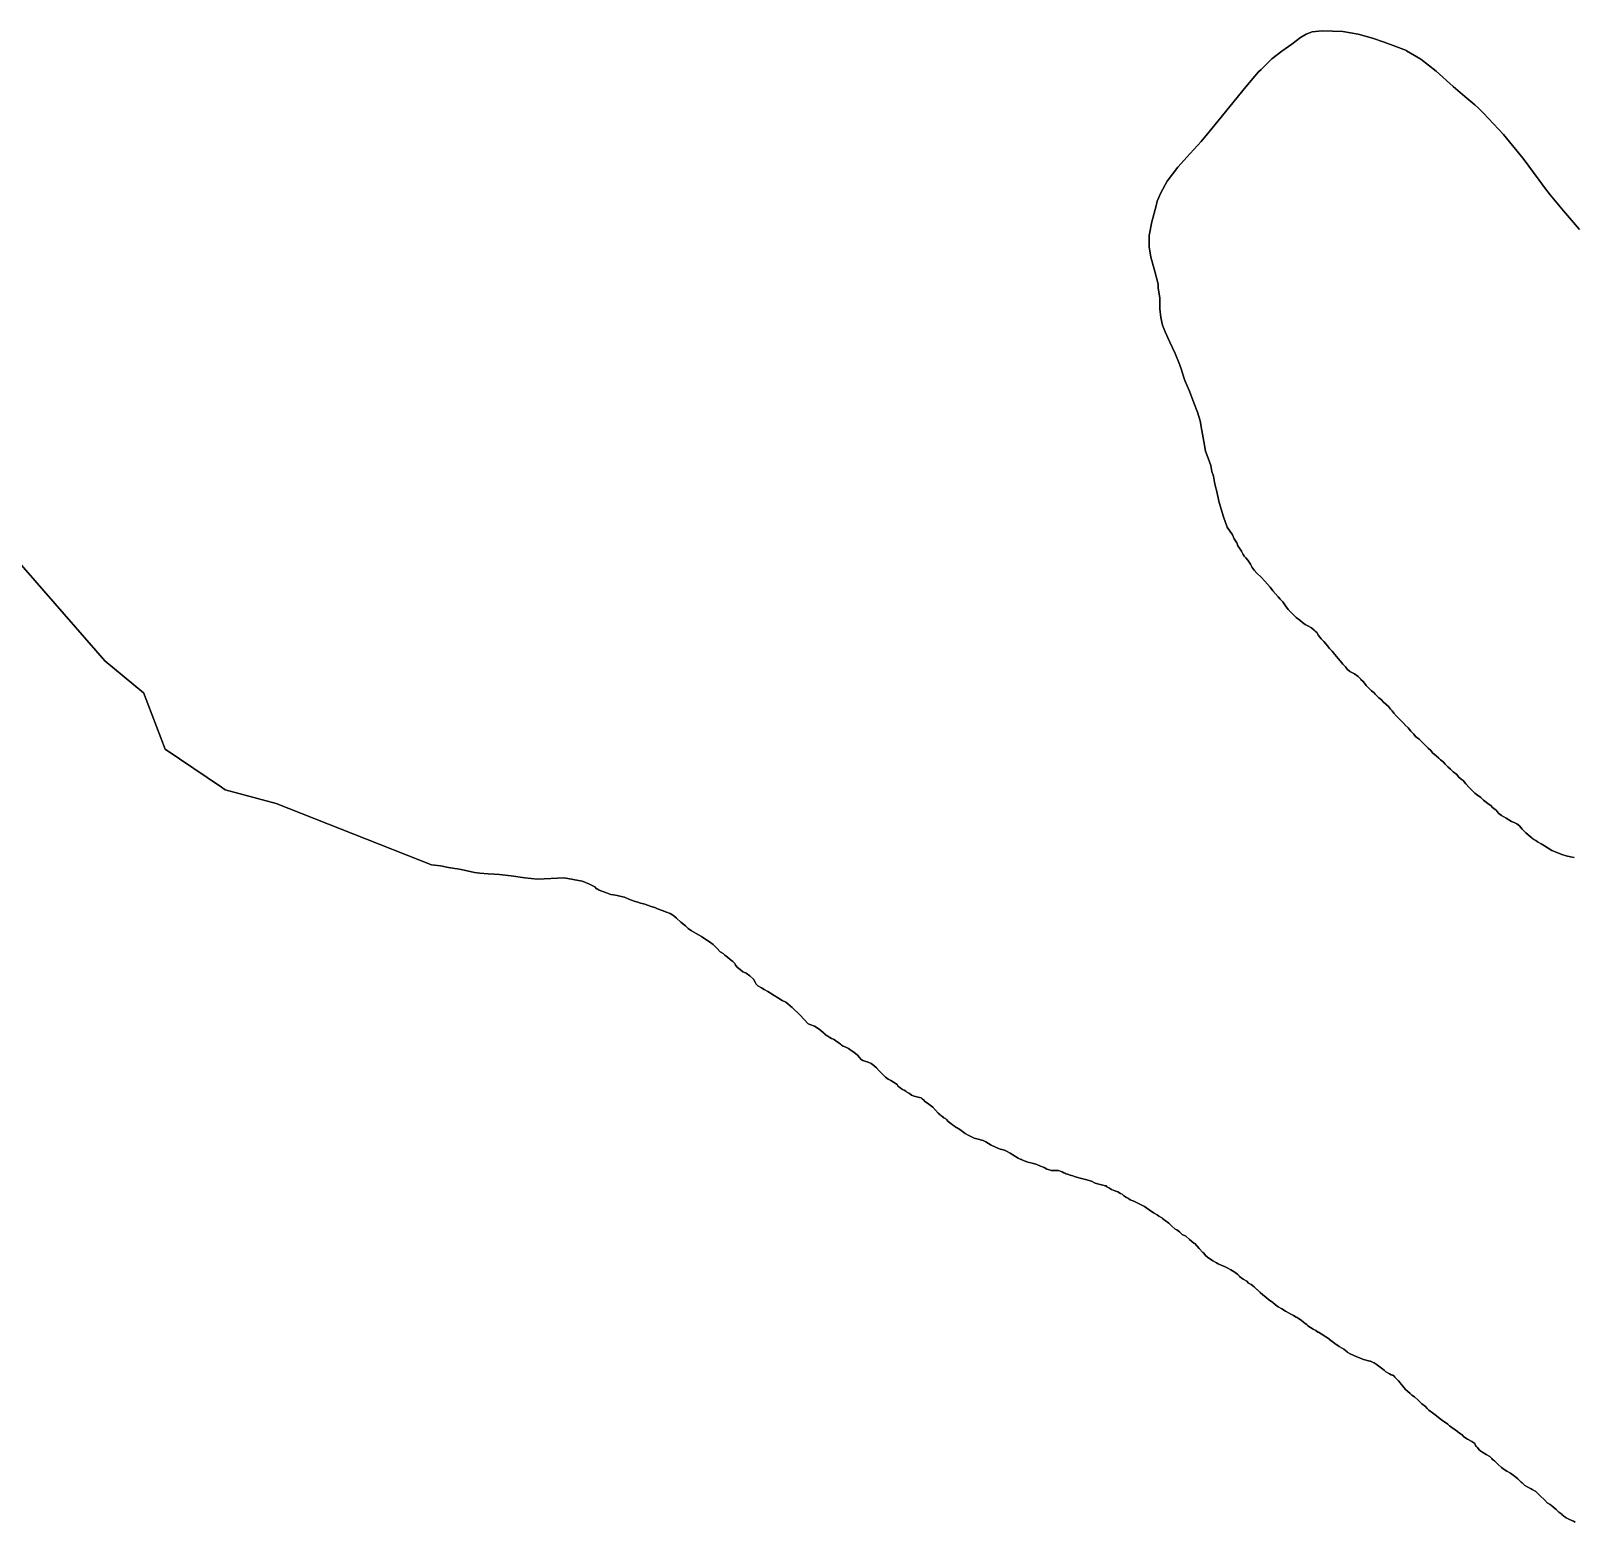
# Model space of a CAD drawing. Header units: inches. Extents: x 11258954 to 11313122, y 3645444 to 3695200.
# Drawn here: x 11278666 to 11280387, y 3678890 to 3680553 of the extents above; entities that cross this region are included whole.
import ezdxf

# ---------------------------------------------------------------- set-up
doc = ezdxf.new("R2010")
doc.units = ezdxf.units.IN
doc.header["$MEASUREMENT"] = 0
doc.layers.add('AnnexationHistory', color=183, linetype='Continuous')

msp = doc.modelspace()

# ---------------------------------------------------------------- linework, layer by layer
at = {"layer": 'AnnexationHistory'}
for points in [[(11280393, 3680331.75, 0), (11280375, 3680352.75, 0), (11280360, 3680370.5, 0), (11280354, 3680378.75, 0), (11280348, 3680386.75, 0), (11280330, 3680411, 0), (11280308, 3680437.75, 0), (11280286, 3680461.5, 0), (11280280, 3680467.5, 0), (11280276, 3680470.75, 0), (11280265, 3680480, 0), (11280252, 3680491.25, 0), (11280233, 3680508.25, 0), (11280216, 3680521.75, 0), (11280200, 3680531, 0), (11280200, 3680531.25, 0), (11280188, 3680535.75, 0), (11280175, 3680540.5, 0), (11280162, 3680545, 0), (11280146, 3680549.75, 0), (11280129, 3680552.5, 0), (11280106, 3680553.25, 0), (11280095, 3680552.25, 0), (11280088, 3680549.5, 0), (11280082, 3680545.75, 0), (11280072, 3680538.5, 0), (11280061, 3680530.5, 0), (11280050, 3680522, 0), (11280038, 3680510, 0), (11280035, 3680507.5, 0), (11280021, 3680490.75, 0), (11280003, 3680469, 0), (11279990, 3680453, 0), (11279980, 3680440.5, 0), (11279971, 3680429.75, 0), (11279959, 3680416.5, 0), (11279945, 3680401.25, 0), (11279933, 3680385.5, 0), (11279926, 3680372.5, 0), (11279922, 3680363.5, 0), (11279921, 3680358.25, 0), (11279916, 3680340.5, 0), (11279913, 3680325.25, 0), (11279913, 3680312.5, 0), (11279915, 3680301, 0), (11279919, 3680286.5, 0), (11279923, 3680270.75, 0), (11279923, 3680266.25, 0), (11279925, 3680255.5, 0), (11279925, 3680251.75, 0), (11279925, 3680247.75, 0), (11279925, 3680243.25, 0), (11279926, 3680233.5, 0), (11279928, 3680225, 0), (11279931, 3680217.5, 0), (11279936, 3680206, 0), (11279942, 3680193.5, 0), (11279947, 3680181.5, 0), (11279949, 3680175.25, 0), (11279950, 3680172.75, 0), (11279953, 3680163.25, 0), (11279958, 3680151.5, 0), (11279963, 3680138.5, 0), (11279967, 3680128, 0), (11279970, 3680118.5, 0), (11279972, 3680107.5, 0), (11279974, 3680095.5, 0), (11279976, 3680084.5, 0), (11279979, 3680076.75, 0), (11279982, 3680068.5, 0), (11279983, 3680062, 0), (11279985, 3680056.75, 0), (11279986, 3680050, 0), (11279987, 3680045, 0), (11279988, 3680041, 0), (11279991, 3680027.5, 0), (11279996, 3680011.25, 0), (11280000, 3680000, 0), (11280006, 3679991.25, 0), (11280008, 3679986.75, 0), (11280011, 3679982.5, 0), (11280012, 3679979.25, 0), (11280014, 3679976.5, 0), (11280016, 3679973, 0), (11280018, 3679969.5, 0), (11280019, 3679967.5, 0), (11280021, 3679965.5, 0), (11280023, 3679963, 0), (11280026, 3679958.75, 0), (11280028, 3679954.75, 0), (11280030, 3679951.75, 0), (11280033, 3679948.5, 0), (11280038, 3679944, 0), (11280042, 3679939.5, 0), (11280045, 3679936.25, 0), (11280048, 3679933, 0), (11280051, 3679929, 0), (11280054, 3679925.5, 0), (11280057, 3679922.25, 0), (11280059, 3679919.75, 0), (11280062, 3679916.5, 0), (11280065, 3679912.25, 0), (11280068, 3679908, 0), (11280071, 3679905, 0), (11280074, 3679902, 0), (11280077, 3679899, 0), (11280081, 3679896, 0), (11280084, 3679893.5, 0), (11280087, 3679891.5, 0), (11280090, 3679890, 0), (11280094, 3679887.75, 0), (11280097, 3679885, 0), (11280098, 3679884, 0), (11280100, 3679882.25, 0), (11280102, 3679879, 0), (11280105, 3679875.5, 0), (11280108, 3679872.5, 0), (11280110, 3679869.75, 0), (11280112, 3679867.5, 0), (11280114, 3679864.75, 0), (11280117, 3679861.5, 0), (11280120, 3679858, 0), (11280122, 3679855.75, 0), (11280124, 3679853.5, 0), (11280126, 3679850.75, 0), (11280129, 3679847.25, 0), (11280132, 3679844, 0), (11280134, 3679841.5, 0), (11280137, 3679839, 0), (11280142, 3679836.25, 0), (11280146, 3679833.25, 0), (11280149, 3679830.5, 0), (11280149, 3679830, 0), (11280152, 3679827.25, 0), (11280155, 3679823.5, 0), (11280158, 3679820.25, 0), (11280161, 3679817.5, 0), (11280164, 3679815.25, 0), (11280165, 3679813.5, 0), (11280167, 3679811.75, 0), (11280169, 3679809.75, 0), (11280172, 3679807.5, 0), (11280174, 3679805.25, 0), (11280177, 3679802.5, 0), (11280180, 3679799.75, 0), (11280182, 3679797, 0), (11280184, 3679795, 0), (11280186, 3679792.5, 0), (11280189, 3679789.25, 0), (11280192, 3679786, 0), (11280195, 3679782.75, 0), (11280198, 3679779.75, 0), (11280198, 3679779.5, 0), (11280202, 3679776.25, 0), (11280205, 3679772.5, 0), (11280208, 3679769.25, 0), (11280210, 3679766.5, 0), (11280214, 3679763.5, 0), (11280218, 3679759.75, 0), (11280222, 3679755.75, 0), (11280224, 3679753.5, 0), (11280227, 3679751, 0), (11280229, 3679748.25, 0), (11280233, 3679745, 0), (11280236, 3679742.5, 0), (11280238, 3679740.5, 0), (11280241, 3679738.25, 0), (11280243, 3679735.5, 0), (11280246, 3679732.75, 0), (11280249, 3679730, 0), (11280252, 3679727.25, 0), (11280256, 3679724, 0), (11280258, 3679721.5, 0), (11280261, 3679719, 0), (11280263, 3679717.25, 0), (11280266, 3679713.75, 0), (11280270, 3679709.5, 0), (11280274, 3679705.5, 0), (11280276, 3679703.25, 0), (11280279, 3679701, 0), (11280283, 3679698.5, 0), (11280286, 3679695.5, 0), (11280289, 3679693.25, 0), (11280291, 3679691.25, 0), (11280294, 3679689.5, 0), (11280296, 3679687.25, 0), (11280299, 3679685, 0), (11280300, 3679684.25, 0), (11280301, 3679682.75, 0), (11280303, 3679680.5, 0), (11280306, 3679678.25, 0), (11280311, 3679675.5, 0), (11280314, 3679673.5, 0), (11280317, 3679671.75, 0), (11280320, 3679670.5, 0), (11280323, 3679669, 0), (11280326, 3679667, 0), (11280329, 3679663.25, 0), (11280333, 3679659.25, 0), (11280338, 3679655, 0), (11280340, 3679653.25, 0), (11280341, 3679652.5, 0), (11280342, 3679651.75, 0), (11280344, 3679650.5, 0), (11280346, 3679649, 0), (11280350, 3679646.75, 0), (11280354, 3679644.5, 0), (11280358, 3679642, 0), (11280362, 3679639.5, 0), (11280367, 3679637.5, 0), (11280373, 3679635, 0), (11280378, 3679633.25, 0), (11280383, 3679632.25, 0), (11280387, 3679631.5, 0)], [(11280387, 3679631.5, 0), (11280383, 3679632.25, 0), (11280378, 3679633.25, 0), (11280373, 3679635, 0), (11280367, 3679637.5, 0), (11280362, 3679639.5, 0), (11280358, 3679642, 0), (11280354, 3679644.5, 0), (11280350, 3679646.75, 0), (11280346, 3679649, 0), (11280344, 3679650.5, 0), (11280342, 3679651.75, 0), (11280341, 3679652.5, 0), (11280340, 3679653.25, 0), (11280338, 3679655, 0), (11280333, 3679659.25, 0), (11280329, 3679663.25, 0), (11280326, 3679667, 0), (11280323, 3679669, 0), (11280320, 3679670.5, 0), (11280317, 3679671.75, 0), (11280314, 3679673.5, 0), (11280311, 3679675.5, 0), (11280306, 3679678.25, 0), (11280303, 3679680.5, 0), (11280301, 3679682.75, 0), (11280300, 3679684.25, 0), (11280299, 3679685, 0), (11280296, 3679687.25, 0), (11280294, 3679689.5, 0), (11280291, 3679691.25, 0), (11280289, 3679693.25, 0), (11280286, 3679695.5, 0), (11280283, 3679698.5, 0), (11280279, 3679701, 0), (11280276, 3679703.25, 0), (11280274, 3679705.5, 0), (11280270, 3679709.5, 0), (11280266, 3679713.75, 0), (11280263, 3679717.25, 0), (11280261, 3679719, 0), (11280258, 3679721.5, 0), (11280256, 3679724, 0), (11280252, 3679727.25, 0), (11280249, 3679730, 0), (11280246, 3679732.75, 0), (11280243, 3679735.5, 0), (11280241, 3679738.25, 0), (11280238, 3679740.5, 0), (11280236, 3679742.5, 0), (11280233, 3679745, 0), (11280229, 3679748.25, 0), (11280227, 3679751, 0), (11280224, 3679753.5, 0), (11280222, 3679755.75, 0), (11280218, 3679759.75, 0), (11280214, 3679763.5, 0), (11280210, 3679766.5, 0), (11280208, 3679769.25, 0), (11280205, 3679772.5, 0), (11280202, 3679776.25, 0), (11280198, 3679779.5, 0), (11280198, 3679779.75, 0), (11280195, 3679782.75, 0), (11280192, 3679786, 0), (11280189, 3679789.25, 0), (11280186, 3679792.5, 0), (11280184, 3679795, 0), (11280182, 3679797, 0), (11280180, 3679799.75, 0), (11280177, 3679802.5, 0), (11280174, 3679805.25, 0), (11280172, 3679807.5, 0), (11280169, 3679809.75, 0), (11280167, 3679811.75, 0), (11280165, 3679813.5, 0), (11280164, 3679815.25, 0), (11280161, 3679817.5, 0), (11280158, 3679820.25, 0), (11280155, 3679823.5, 0), (11280152, 3679827.25, 0), (11280149, 3679830, 0), (11280149, 3679830.5, 0), (11280146, 3679833.25, 0), (11280142, 3679836.25, 0), (11280137, 3679839, 0), (11280134, 3679841.5, 0), (11280132, 3679844, 0), (11280129, 3679847.25, 0), (11280126, 3679850.75, 0), (11280124, 3679853.5, 0), (11280122, 3679855.75, 0), (11280120, 3679858, 0), (11280117, 3679861.5, 0), (11280114, 3679864.75, 0), (11280112, 3679867.5, 0), (11280110, 3679869.75, 0), (11280108, 3679872.5, 0), (11280105, 3679875.5, 0), (11280102, 3679879, 0), (11280100, 3679882.25, 0), (11280098, 3679884, 0), (11280097, 3679885, 0), (11280094, 3679887.75, 0), (11280090, 3679890, 0), (11280087, 3679891.5, 0), (11280084, 3679893.5, 0), (11280081, 3679896, 0), (11280077, 3679899, 0), (11280074, 3679902, 0), (11280071, 3679905, 0), (11280068, 3679908, 0), (11280065, 3679912.25, 0), (11280062, 3679916.5, 0), (11280059, 3679919.75, 0), (11280057, 3679922.25, 0), (11280054, 3679925.5, 0), (11280051, 3679929, 0), (11280048, 3679933, 0), (11280045, 3679936.25, 0), (11280042, 3679939.5, 0), (11280038, 3679944, 0), (11280033, 3679948.5, 0), (11280030, 3679951.75, 0), (11280028, 3679954.75, 0), (11280026, 3679958.75, 0), (11280023, 3679963, 0), (11280021, 3679965.5, 0), (11280019, 3679967.5, 0), (11280018, 3679969.5, 0), (11280016, 3679973, 0), (11280014, 3679976.5, 0), (11280012, 3679979.25, 0), (11280011, 3679982.5, 0), (11280008, 3679986.75, 0), (11280006, 3679991.25, 0), (11280000, 3680000, 0), (11279996, 3680011.25, 0), (11279991, 3680027.5, 0), (11279988, 3680041, 0), (11279987, 3680045, 0), (11279986, 3680050, 0), (11279985, 3680056.75, 0), (11279983, 3680062, 0), (11279982, 3680068.5, 0), (11279979, 3680076.75, 0), (11279976, 3680084.5, 0), (11279974, 3680095.5, 0), (11279972, 3680107.5, 0), (11279970, 3680118.5, 0), (11279967, 3680128, 0), (11279963, 3680138.5, 0), (11279958, 3680151.5, 0), (11279953, 3680163.25, 0), (11279950, 3680172.75, 0), (11279949, 3680175.25, 0), (11279947, 3680181.5, 0), (11279942, 3680193.5, 0), (11279936, 3680206, 0), (11279931, 3680217.5, 0), (11279928, 3680225, 0), (11279926, 3680233.5, 0), (11279925, 3680243.25, 0), (11279925, 3680247.75, 0), (11279925, 3680251.75, 0), (11279925, 3680255.5, 0), (11279923, 3680266.25, 0), (11279923, 3680270.75, 0), (11279919, 3680286.5, 0), (11279915, 3680301, 0), (11279913, 3680312.5, 0), (11279913, 3680325.25, 0), (11279916, 3680340.5, 0), (11279921, 3680358.25, 0), (11279922, 3680363.5, 0), (11279926, 3680372.5, 0), (11279933, 3680385.5, 0), (11279945, 3680401.25, 0), (11279959, 3680416.5, 0), (11279971, 3680429.75, 0), (11279980, 3680440.5, 0), (11279990, 3680453, 0), (11280003, 3680469, 0), (11280021, 3680490.75, 0), (11280035, 3680507.5, 0), (11280038, 3680510, 0), (11280050, 3680522, 0), (11280061, 3680530.5, 0), (11280072, 3680538.5, 0), (11280082, 3680545.75, 0), (11280088, 3680549.5, 0), (11280095, 3680552.25, 0), (11280106, 3680553.25, 0), (11280129, 3680552.5, 0), (11280146, 3680549.75, 0), (11280162, 3680545, 0), (11280175, 3680540.5, 0), (11280188, 3680535.75, 0), (11280200, 3680531.25, 0), (11280200, 3680531, 0), (11280216, 3680521.75, 0), (11280233, 3680508.25, 0), (11280252, 3680491.25, 0), (11280265, 3680480, 0), (11280276, 3680470.75, 0), (11280280, 3680467.5, 0), (11280286, 3680461.5, 0), (11280308, 3680437.75, 0), (11280330, 3680411, 0), (11280348, 3680386.75, 0), (11280354, 3680378.75, 0), (11280360, 3680370.5, 0), (11280375, 3680352.75, 0), (11280393, 3680331.75, 0)], [(11280388, 3678890.5, 0), (11280386, 3678891.5, 0), (11280385, 3678892, 0), (11280381, 3678893.75, 0), (11280378, 3678895.25, 0), (11280377, 3678896, 0), (11280373, 3678899, 0), (11280373, 3678899.25, 0), (11280370, 3678901.5, 0), (11280370, 3678901.75, 0), (11280367, 3678904.75, 0), (11280362, 3678908.5, 0), (11280360, 3678910, 0), (11280357, 3678912, 0), (11280354, 3678915.25, 0), (11280354, 3678915.5, 0), (11280349, 3678920, 0), (11280344, 3678924.5, 0), (11280340, 3678927, 0), (11280339, 3678927.5, 0), (11280336, 3678929, 0), (11280332, 3678931.5, 0), (11280329, 3678934.25, 0), (11280328, 3678935.25, 0), (11280326, 3678936.75, 0), (11280324, 3678938.75, 0), (11280322, 3678940.5, 0), (11280319, 3678942.75, 0), (11280316, 3678945, 0), (11280312, 3678947.25, 0), (11280309, 3678949.25, 0), (11280306, 3678951.5, 0), (11280302, 3678955, 0), (11280301, 3678956, 0), (11280298, 3678958.75, 0), (11280296, 3678960.5, 0), (11280295, 3678961.5, 0), (11280293, 3678963.5, 0), (11280289, 3678965.75, 0), (11280286, 3678967.75, 0), (11280284, 3678969, 0), (11280283, 3678969.5, 0), (11280281, 3678971.25, 0), (11280279, 3678973.75, 0), (11280278, 3678974.75, 0), (11280277, 3678975.5, 0), (11280277, 3678976, 0), (11280276, 3678978, 0), (11280273, 3678980.25, 0), (11280268, 3678983, 0), (11280264, 3678985.5, 0), (11280262, 3678987.75, 0), (11280259, 3678989.75, 0), (11280257.3865, 3678991.1615, 0), (11280257, 3678991.5, 0), (11280248, 3678997.75, 0), (11280246, 3678999.75, 0), (11280239, 3679004.5, 0), (11280239, 3679004.75, 0), (11280232, 3679010, 0), (11280229, 3679012.25, 0), (11280225, 3679015.25, 0), (11280223, 3679017.25, 0), (11280221, 3679019.25, 0), (11280217, 3679022.5, 0), (11280214, 3679025.5, 0), (11280213.0495, 3679026.4505, 0), (11280209, 3679030.25, 0), (11280206, 3679032.25, 0), (11280204, 3679034, 0), (11280201, 3679036.5, 0), (11280199, 3679038.5, 0), (11280196, 3679042.25, 0), (11280194, 3679044.25, 0), (11280193, 3679046, 0), (11280191, 3679048, 0), (11280189, 3679050.25, 0), (11280188, 3679051, 0), (11280187, 3679052.25, 0), (11280186, 3679053.5, 0), (11280185, 3679054.25, 0), (11280184, 3679054.5, 0), (11280183, 3679054.75, 0), (11280181, 3679055.75, 0), (11280177, 3679058, 0), (11280175, 3679060, 0), (11280172, 3679062, 0), (11280169, 3679064.5, 0), (11280166, 3679066.5, 0), (11280164, 3679068.25, 0), (11280163, 3679068.5, 0), (11280160, 3679070, 0), (11280159, 3679070, 0), (11280152, 3679072, 0), (11280144, 3679075, 0), (11280138, 3679077.75, 0), (11280134, 3679080, 0), (11280134, 3679080.25, 0), (11280130, 3679083.25, 0), (11280125, 3679086.25, 0), (11280120, 3679089.5, 0), (11280117, 3679092, 0), (11280114, 3679094, 0), (11280114, 3679094.5, 0), (11280110, 3679097.25, 0), (11280105, 3679100.5, 0), (11280102, 3679102.25, 0), (11280101, 3679102.5, 0), (11280099, 3679104, 0), (11280096, 3679105.5, 0), (11280093, 3679107.5, 0), (11280090, 3679109.25, 0), (11280089, 3679110.5, 0), (11280089, 3679110.75, 0), (11280087, 3679112, 0), (11280085, 3679113.5, 0), (11280083, 3679115.5, 0), (11280078, 3679118.75, 0), (11280077, 3679119, 0), (11280074, 3679120.75, 0), (11280071, 3679122.5, 0), (11280066, 3679125.25, 0), (11280065, 3679125.75, 0), (11280061, 3679128.25, 0), (11280057, 3679130.5, 0), (11280054, 3679132.75, 0), (11280051, 3679135.25, 0), (11280051, 3679135.5, 0), (11280046, 3679138.75, 0), (11280043, 3679141.5, 0), (11280040, 3679144, 0), (11280037, 3679146.5, 0), (11280034, 3679149.5, 0), (11280033, 3679149.75, 0), (11280030, 3679153, 0), (11280027, 3679155.5, 0), (11280024, 3679157, 0), (11280022, 3679159, 0), (11280018, 3679161.5, 0), (11280014, 3679164.5, 0), (11280014, 3679164.75, 0), (11280012, 3679166.75, 0), (11280009, 3679169, 0), (11280008, 3679169.5, 0), (11280004, 3679171.75, 0), (11280000, 3679174, 0), (11279997, 3679175.5, 0), (11279994, 3679176.5, 0), (11279990, 3679178.5, 0), (11279988, 3679179.5, 0), (11279984, 3679181.75, 0), (11279978, 3679186, 0), (11279976, 3679187.75, 0), (11279974, 3679190.5, 0), (11279973, 3679191, 0), (11279969, 3679195.75, 0), (11279964, 3679201, 0), (11279963, 3679201.5, 0), (11279958, 3679205.5, 0), (11279954, 3679209.25, 0), (11279950, 3679211.25, 0), (11279947, 3679214, 0), (11279944, 3679216.25, 0), (11279942, 3679217.25, 0), (11279938, 3679220.75, 0), (11279938, 3679221, 0), (11279935, 3679224, 0), (11279931, 3679227, 0), (11279930, 3679227.5, 0), (11279928, 3679229, 0), (11279928, 3679229.5, 0), (11279924, 3679231.5, 0), (11279922, 3679233.25, 0), (11279918, 3679235.5, 0), (11279913, 3679238.75, 0), (11279908, 3679242.25, 0), (11279905, 3679244, 0), (11279902, 3679245.5, 0), (11279899, 3679247, 0), (11279896, 3679248.5, 0), (11279892, 3679250, 0), (11279890, 3679251.25, 0), (11279888, 3679252.5, 0), (11279885, 3679254.5, 0), (11279883, 3679256, 0), (11279881, 3679256.75, 0), (11279878, 3679258.75, 0), (11279875, 3679260, 0), (11279873, 3679260.75, 0), (11279871, 3679261.5, 0), (11279869, 3679263, 0), (11279866, 3679264.5, 0), (11279865, 3679265.5, 0), (11279864, 3679265.5, 0), (11279863, 3679266, 0), (11279860, 3679266.5, 0), (11279857, 3679267.5, 0), (11279853, 3679268.5, 0), (11279849, 3679270.75, 0), (11279842, 3679272.5, 0), (11279836, 3679274, 0), (11279832, 3679275.25, 0), (11279830, 3679276, 0), (11279828, 3679276.75, 0), (11279825, 3679277.5, 0), (11279822, 3679278.5, 0), (11279820, 3679279, 0), (11279820, 3679279.5, 0), (11279819.561, 3679279.6465, 0), (11279818, 3679280, 0), (11279816, 3679281, 0), (11279814, 3679282, 0), (11279812, 3679282.5, 0), (11279811.141, 3679282.5, 0), (11279811, 3679282.5, 0), (11279810, 3679282.5, 0), (11279807, 3679282.5, 0), (11279806, 3679282.75, 0), (11279804, 3679282.75, 0), (11279802, 3679283.5, 0), (11279799, 3679284, 0), (11279796, 3679285.75, 0), (11279792, 3679287.5, 0), (11279788, 3679289.25, 0), (11279784, 3679290.5, 0), (11279781, 3679291.25, 0), (11279778, 3679292, 0), (11279775, 3679293, 0), (11279772, 3679294.25, 0), (11279771, 3679294.75, 0), (11279770, 3679295, 0), (11279767, 3679296.5, 0), (11279764, 3679298.25, 0), (11279761, 3679300, 0), (11279758, 3679302, 0), (11279754, 3679304, 0), (11279752, 3679305.25, 0), (11279749, 3679306, 0), (11279747, 3679306.5, 0), (11279745, 3679307.25, 0), (11279741, 3679309, 0), (11279737, 3679311, 0), (11279734, 3679312.75, 0), (11279731, 3679314.5, 0), (11279728, 3679316, 0), (11279726, 3679316.25, 0), (11279724, 3679317, 0), (11279721, 3679317.75, 0), (11279718, 3679318.5, 0), (11279715, 3679320, 0), (11279712, 3679321.5, 0), (11279708, 3679324, 0), (11279705, 3679326, 0), (11279702, 3679328.25, 0), (11279700, 3679329.5, 0), (11279699, 3679330, 0), (11279698, 3679330.5, 0), (11279696, 3679332, 0), (11279694, 3679333.5, 0), (11279692, 3679335, 0), (11279689, 3679337.25, 0), (11279687, 3679339.5, 0), (11279686, 3679340.5, 0), (11279684, 3679341.25, 0), (11279683, 3679342.25, 0), (11279682, 3679343.25, 0), (11279681, 3679344, 0), (11279680, 3679344.5, 0), (11279678, 3679346.5, 0), (11279675, 3679349.75, 0), (11279672, 3679353.25, 0), (11279669, 3679355.5, 0), (11279666, 3679357.5, 0), (11279663, 3679359.5, 0), (11279662, 3679361, 0), (11279660, 3679362.5, 0), (11279659, 3679363.5, 0), (11279657, 3679364, 0), (11279654, 3679364.75, 0), (11279651, 3679365.5, 0), (11279648, 3679366.75, 0), (11279646, 3679368.25, 0), (11279643, 3679369.75, 0), (11279642, 3679371, 0), (11279640, 3679372, 0), (11279638, 3679372.75, 0), (11279637, 3679373.75, 0), (11279635, 3679375, 0), (11279633, 3679376.75, 0), (11279633, 3679377.5, 0), (11279632, 3679378, 0), (11279632, 3679378.5, 0), (11279628, 3679381, 0), (11279625, 3679383, 0), (11279622, 3679384.5, 0), (11279619, 3679386.5, 0), (11279616, 3679389.75, 0), (11279612, 3679393.75, 0), (11279609, 3679397, 0), (11279606, 3679399.75, 0), (11279603, 3679402, 0), (11279600, 3679403.5, 0), (11279596, 3679404.5, 0), (11279594, 3679405.25, 0), (11279592, 3679406.5, 0), (11279590, 3679408.5, 0), (11279588, 3679411.25, 0), (11279584, 3679414.5, 0), (11279581, 3679416.5, 0), (11279578, 3679418.5, 0), (11279575, 3679420, 0), (11279572, 3679421.25, 0), (11279570, 3679422.25, 0), (11279569, 3679423.25, 0), (11279567, 3679425, 0), (11279564, 3679426.75, 0), (11279562, 3679428.5, 0), (11279559, 3679429.75, 0), (11279557, 3679431, 0), (11279555, 3679432.25, 0), (11279553, 3679433.5, 0), (11279552, 3679433.75, 0), (11279552, 3679434.5, 0), (11279550, 3679436, 0), (11279547, 3679438.5, 0), (11279544, 3679441, 0), (11279540, 3679443.5, 0), (11279536, 3679445, 0), (11279533, 3679446.25, 0), (11279524, 3679455.75, 0), (11279515, 3679464.25, 0), (11279508, 3679470.25, 0), (11279504, 3679472.25, 0), (11279500, 3679474.75, 0), (11279495, 3679477.75, 0), (11279491, 3679480.25, 0), (11279488, 3679482.25, 0), (11279484, 3679484.25, 0), (11279481, 3679486.25, 0), (11279477, 3679488.5, 0), (11279475, 3679490.25, 0), (11279474, 3679492.5, 0), (11279472, 3679496, 0), (11279468, 3679499.5, 0), (11279464, 3679502.5, 0), (11279463, 3679503, 0), (11279460, 3679504.25, 0), (11279457, 3679506.5, 0), (11279454, 3679509, 0), (11279452, 3679511.5, 0), (11279451, 3679513.5, 0), (11279449, 3679515.5, 0), (11279446, 3679517.75, 0), (11279443, 3679520.5, 0), (11279440, 3679522.75, 0), (11279438, 3679524.5, 0), (11279435, 3679526.5, 0), (11279431, 3679530.5, 0), (11279427, 3679534.5, 0), (11279423, 3679537.5, 0), (11279419, 3679540.25, 0), (11279414, 3679543.5, 0), (11279408, 3679547, 0), (11279403, 3679549.75, 0), (11279399, 3679552.5, 0), (11279396, 3679555.25, 0), (11279391, 3679559.5, 0), (11279386, 3679563.75, 0), (11279383, 3679566.5, 0), (11279382, 3679567.25, 0), (11279379, 3679569, 0), (11279375, 3679570.75, 0), (11279370, 3679572.5, 0), (11279365, 3679574.25, 0), (11279362, 3679575.75, 0), (11279358, 3679577, 0), (11279354, 3679578.25, 0), (11279351, 3679579.5, 0), (11279348, 3679580.25, 0), (11279346, 3679580.75, 0), (11279343, 3679581.75, 0), (11279339, 3679583, 0), (11279333, 3679585.25, 0), (11279328, 3679587.25, 0), (11279323, 3679588.5, 0), (11279320, 3679589.25, 0), (11279316, 3679589.75, 0), (11279313, 3679590.25, 0), (11279312, 3679590.5, 0), (11279310, 3679591.25, 0), (11279308, 3679592, 0), (11279305, 3679593.25, 0), (11279303, 3679594, 0), (11279300, 3679595.25, 0), (11279299, 3679595.75, 0), (11279298, 3679596.25, 0), (11279298, 3679596.5, 0), (11279297, 3679596.5, 0), (11279295, 3679598.75, 0), (11279289, 3679601.75, 0), (11279282, 3679604.75, 0), (11279281, 3679605, 0), (11279261, 3679608.75, 0), (11279246, 3679608, 0), (11279231, 3679607.25, 0), (11279217, 3679608.75, 0), (11279202, 3679611.25, 0), (11279189, 3679612.75, 0), (11279183, 3679613, 0), (11279176, 3679613.25, 0), (11279167, 3679614.25, 0), (11279161, 3679615, 0), (11279156, 3679616, 0), (11279151, 3679617.25, 0), (11279146, 3679618.25, 0), (11279142, 3679618.75, 0), (11279139, 3679619.25, 0), (11279132, 3679620.5, 0), (11279123, 3679622.25, 0), (11279113, 3679623.25, 0), (11278940, 3679691.75, 0), (11278883, 3679707, 0), (11278879, 3679710, 0), (11278816, 3679752.5, 0), (11278792, 3679815.5, 0), (11278792, 3679815.25, 0), (11278749, 3679850.75, 0), (11278648, 3679966.5, 0)], [(11278648, 3679966.5, 0), (11278749, 3679850.75, 0), (11278792, 3679815.25, 0), (11278792, 3679815.5, 0), (11278816, 3679752.5, 0), (11278879, 3679710, 0), (11278883, 3679707, 0), (11278940, 3679691.75, 0), (11279113, 3679623.25, 0), (11279123, 3679622.25, 0), (11279132, 3679620.5, 0), (11279139, 3679619.25, 0), (11279142, 3679618.75, 0), (11279146, 3679618.25, 0), (11279151, 3679617.25, 0), (11279156, 3679616, 0), (11279161, 3679615, 0), (11279167, 3679614.25, 0), (11279176, 3679613.25, 0), (11279183, 3679613, 0), (11279189, 3679612.75, 0), (11279202, 3679611.25, 0), (11279217, 3679608.75, 0), (11279231, 3679607.25, 0), (11279246, 3679608, 0), (11279261, 3679608.75, 0), (11279281, 3679605, 0), (11279282, 3679604.75, 0), (11279289, 3679601.75, 0), (11279295, 3679598.75, 0), (11279297, 3679596.5, 0), (11279298, 3679596.5, 0), (11279298, 3679596.25, 0), (11279299, 3679595.75, 0), (11279300, 3679595.25, 0), (11279303, 3679594, 0), (11279305, 3679593.25, 0), (11279308, 3679592, 0), (11279310, 3679591.25, 0), (11279312, 3679590.5, 0), (11279313, 3679590.25, 0), (11279316, 3679589.75, 0), (11279320, 3679589.25, 0), (11279323, 3679588.5, 0), (11279328, 3679587.25, 0), (11279333, 3679585.25, 0), (11279339, 3679583, 0), (11279343, 3679581.75, 0), (11279346, 3679580.75, 0), (11279348, 3679580.25, 0), (11279351, 3679579.5, 0), (11279354, 3679578.25, 0), (11279358, 3679577, 0), (11279362, 3679575.75, 0), (11279365, 3679574.25, 0), (11279370, 3679572.5, 0), (11279375, 3679570.75, 0), (11279379, 3679569, 0), (11279382, 3679567.25, 0), (11279383, 3679566.5, 0), (11279386, 3679563.75, 0), (11279391, 3679559.5, 0), (11279396, 3679555.25, 0), (11279399, 3679552.5, 0), (11279403, 3679549.75, 0), (11279408, 3679547, 0), (11279414, 3679543.5, 0), (11279419, 3679540.25, 0), (11279423, 3679537.5, 0), (11279427, 3679534.5, 0), (11279431, 3679530.5, 0), (11279435, 3679526.5, 0), (11279438, 3679524.5, 0), (11279440, 3679522.75, 0), (11279443, 3679520.5, 0), (11279446, 3679517.75, 0), (11279449, 3679515.5, 0), (11279451, 3679513.5, 0), (11279452, 3679511.5, 0), (11279454, 3679509, 0), (11279457, 3679506.5, 0), (11279460, 3679504.25, 0), (11279463, 3679503, 0), (11279464, 3679502.5, 0), (11279468, 3679499.5, 0), (11279472, 3679496, 0), (11279474, 3679492.5, 0), (11279475, 3679490.25, 0), (11279477, 3679488.5, 0), (11279481, 3679486.25, 0), (11279484, 3679484.25, 0), (11279488, 3679482.25, 0), (11279491, 3679480.25, 0), (11279495, 3679477.75, 0), (11279500, 3679474.75, 0), (11279504, 3679472.25, 0), (11279508, 3679470.25, 0), (11279515, 3679464.25, 0), (11279524, 3679455.75, 0), (11279533, 3679446.25, 0), (11279536, 3679445, 0), (11279540, 3679443.5, 0), (11279544, 3679441, 0), (11279547, 3679438.5, 0), (11279550, 3679436, 0), (11279552, 3679434.5, 0), (11279552, 3679433.75, 0), (11279553, 3679433.5, 0), (11279555, 3679432.25, 0), (11279557, 3679431, 0), (11279559, 3679429.75, 0), (11279562, 3679428.5, 0), (11279564, 3679426.75, 0), (11279567, 3679425, 0), (11279569, 3679423.25, 0), (11279570, 3679422.25, 0), (11279572, 3679421.25, 0), (11279575, 3679420, 0), (11279578, 3679418.5, 0), (11279581, 3679416.5, 0), (11279584, 3679414.5, 0), (11279588, 3679411.25, 0), (11279590, 3679408.5, 0), (11279592, 3679406.5, 0), (11279594, 3679405.25, 0), (11279596, 3679404.5, 0), (11279600, 3679403.5, 0), (11279603, 3679402, 0), (11279606, 3679399.75, 0), (11279609, 3679397, 0), (11279612, 3679393.75, 0), (11279616, 3679389.75, 0), (11279619, 3679386.5, 0), (11279622, 3679384.5, 0), (11279625, 3679383, 0), (11279628, 3679381, 0), (11279632, 3679378.5, 0), (11279632, 3679378, 0), (11279633, 3679377.5, 0), (11279633, 3679376.75, 0), (11279635, 3679375, 0), (11279637, 3679373.75, 0), (11279638, 3679372.75, 0), (11279640, 3679372, 0), (11279642, 3679371, 0), (11279643, 3679369.75, 0), (11279646, 3679368.25, 0), (11279648, 3679366.75, 0), (11279651, 3679365.5, 0), (11279654, 3679364.75, 0), (11279657, 3679364, 0), (11279659, 3679363.5, 0), (11279660, 3679362.5, 0), (11279662, 3679361, 0), (11279663, 3679359.5, 0), (11279666, 3679357.5, 0), (11279669, 3679355.5, 0), (11279672, 3679353.25, 0), (11279675, 3679349.75, 0), (11279678, 3679346.5, 0), (11279680, 3679344.5, 0), (11279681, 3679344, 0), (11279682, 3679343.25, 0), (11279683, 3679342.25, 0), (11279684, 3679341.25, 0), (11279686, 3679340.5, 0), (11279687, 3679339.5, 0), (11279689, 3679337.25, 0), (11279692, 3679335, 0), (11279694, 3679333.5, 0), (11279696, 3679332, 0), (11279698, 3679330.5, 0), (11279699, 3679330, 0), (11279700, 3679329.5, 0), (11279702, 3679328.25, 0), (11279705, 3679326, 0), (11279708, 3679324, 0), (11279712, 3679321.5, 0), (11279715, 3679320, 0), (11279718, 3679318.5, 0), (11279721, 3679317.75, 0), (11279724, 3679317, 0), (11279726, 3679316.25, 0), (11279728, 3679316, 0), (11279731, 3679314.5, 0), (11279734, 3679312.75, 0), (11279737, 3679311, 0), (11279741, 3679309, 0), (11279745, 3679307.25, 0), (11279747, 3679306.5, 0), (11279749, 3679306, 0), (11279752, 3679305.25, 0), (11279754, 3679304, 0), (11279758, 3679302, 0), (11279761, 3679300, 0), (11279764, 3679298.25, 0), (11279767, 3679296.5, 0), (11279770, 3679295, 0), (11279771, 3679294.75, 0), (11279772, 3679294.25, 0), (11279775, 3679293, 0), (11279778, 3679292, 0), (11279781, 3679291.25, 0), (11279784, 3679290.5, 0), (11279788, 3679289.25, 0), (11279792, 3679287.5, 0), (11279796, 3679285.75, 0), (11279799, 3679284, 0), (11279802, 3679283.5, 0), (11279804, 3679282.75, 0), (11279806, 3679282.75, 0), (11279807, 3679282.5, 0), (11279810, 3679282.5, 0), (11279811, 3679282.5, 0), (11279811.141, 3679282.5, 0), (11279812, 3679282.5, 0), (11279814, 3679282, 0), (11279816, 3679281, 0), (11279818, 3679280, 0), (11279819.561, 3679279.6465, 0), (11279820, 3679279.5, 0), (11279820, 3679279, 0), (11279822, 3679278.5, 0), (11279825, 3679277.5, 0), (11279828, 3679276.75, 0), (11279830, 3679276, 0), (11279832, 3679275.25, 0), (11279836, 3679274, 0), (11279842, 3679272.5, 0), (11279849, 3679270.75, 0), (11279853, 3679268.5, 0), (11279857, 3679267.5, 0), (11279860, 3679266.5, 0), (11279863, 3679266, 0), (11279864, 3679265.5, 0), (11279865, 3679265.5, 0), (11279866, 3679264.5, 0), (11279869, 3679263, 0), (11279871, 3679261.5, 0), (11279873, 3679260.75, 0), (11279875, 3679260, 0), (11279878, 3679258.75, 0), (11279881, 3679256.75, 0), (11279883, 3679256, 0), (11279885, 3679254.5, 0), (11279888, 3679252.5, 0), (11279890, 3679251.25, 0), (11279892, 3679250, 0), (11279896, 3679248.5, 0), (11279899, 3679247, 0), (11279902, 3679245.5, 0), (11279905, 3679244, 0), (11279908, 3679242.25, 0), (11279913, 3679238.75, 0), (11279918, 3679235.5, 0), (11279922, 3679233.25, 0), (11279924, 3679231.5, 0), (11279928, 3679229.5, 0), (11279928, 3679229, 0), (11279930, 3679227.5, 0), (11279931, 3679227, 0), (11279935, 3679224, 0), (11279938, 3679221, 0), (11279938, 3679220.75, 0), (11279942, 3679217.25, 0), (11279944, 3679216.25, 0), (11279947, 3679214, 0), (11279950, 3679211.25, 0), (11279954, 3679209.25, 0), (11279958, 3679205.5, 0), (11279963, 3679201.5, 0), (11279964, 3679201, 0), (11279969, 3679195.75, 0), (11279973, 3679191, 0), (11279974, 3679190.5, 0), (11279976, 3679187.75, 0), (11279978, 3679186, 0), (11279984, 3679181.75, 0), (11279988, 3679179.5, 0), (11279990, 3679178.5, 0), (11279994, 3679176.5, 0), (11279997, 3679175.5, 0), (11280000, 3679174, 0), (11280004, 3679171.75, 0), (11280008, 3679169.5, 0), (11280009, 3679169, 0), (11280012, 3679166.75, 0), (11280014, 3679164.75, 0), (11280014, 3679164.5, 0), (11280018, 3679161.5, 0), (11280022, 3679159, 0), (11280024, 3679157, 0), (11280027, 3679155.5, 0), (11280030, 3679153, 0), (11280033, 3679149.75, 0), (11280034, 3679149.5, 0), (11280037, 3679146.5, 0), (11280040, 3679144, 0), (11280043, 3679141.5, 0), (11280046, 3679138.75, 0), (11280051, 3679135.5, 0), (11280051, 3679135.25, 0), (11280054, 3679132.75, 0), (11280057, 3679130.5, 0), (11280061, 3679128.25, 0), (11280065, 3679125.75, 0), (11280066, 3679125.25, 0), (11280071, 3679122.5, 0), (11280074, 3679120.75, 0), (11280077, 3679119, 0), (11280078, 3679118.75, 0), (11280083, 3679115.5, 0), (11280085, 3679113.5, 0), (11280087, 3679112, 0), (11280089, 3679110.75, 0), (11280089, 3679110.5, 0), (11280090, 3679109.25, 0), (11280093, 3679107.5, 0), (11280096, 3679105.5, 0), (11280099, 3679104, 0), (11280101, 3679102.5, 0), (11280102, 3679102.25, 0), (11280105, 3679100.5, 0), (11280110, 3679097.25, 0), (11280114, 3679094.5, 0), (11280114, 3679094, 0), (11280117, 3679092, 0), (11280120, 3679089.5, 0), (11280125, 3679086.25, 0), (11280130, 3679083.25, 0), (11280134, 3679080.25, 0), (11280134, 3679080, 0), (11280138, 3679077.75, 0), (11280144, 3679075, 0), (11280152, 3679072, 0), (11280159, 3679070, 0), (11280160, 3679070, 0), (11280163, 3679068.5, 0), (11280164, 3679068.25, 0), (11280166, 3679066.5, 0), (11280169, 3679064.5, 0), (11280172, 3679062, 0), (11280175, 3679060, 0), (11280177, 3679058, 0), (11280181, 3679055.75, 0), (11280183, 3679054.75, 0), (11280184, 3679054.5, 0), (11280185, 3679054.25, 0), (11280186, 3679053.5, 0), (11280187, 3679052.25, 0), (11280188, 3679051, 0), (11280189, 3679050.25, 0), (11280191, 3679048, 0), (11280193, 3679046, 0), (11280194, 3679044.25, 0), (11280196, 3679042.25, 0), (11280199, 3679038.5, 0), (11280201, 3679036.5, 0), (11280204, 3679034, 0), (11280206, 3679032.25, 0), (11280209, 3679030.25, 0), (11280213.0495, 3679026.4505, 0), (11280214, 3679025.5, 0), (11280217, 3679022.5, 0), (11280221, 3679019.25, 0), (11280223, 3679017.25, 0), (11280225, 3679015.25, 0), (11280229, 3679012.25, 0), (11280232, 3679010, 0), (11280239, 3679004.75, 0), (11280239, 3679004.5, 0), (11280246, 3678999.75, 0), (11280248, 3678997.75, 0), (11280257, 3678991.5, 0), (11280257.3865, 3678991.1615, 0), (11280259, 3678989.75, 0), (11280262, 3678987.75, 0), (11280264, 3678985.5, 0), (11280268, 3678983, 0), (11280273, 3678980.25, 0), (11280276, 3678978, 0), (11280277, 3678976, 0), (11280277, 3678975.5, 0), (11280278, 3678974.75, 0), (11280279, 3678973.75, 0), (11280281, 3678971.25, 0), (11280283, 3678969.5, 0), (11280284, 3678969, 0), (11280286, 3678967.75, 0), (11280289, 3678965.75, 0), (11280293, 3678963.5, 0), (11280295, 3678961.5, 0), (11280296, 3678960.5, 0), (11280298, 3678958.75, 0), (11280301, 3678956, 0), (11280302, 3678955, 0), (11280306, 3678951.5, 0), (11280309, 3678949.25, 0), (11280312, 3678947.25, 0), (11280316, 3678945, 0), (11280319, 3678942.75, 0), (11280322, 3678940.5, 0), (11280324, 3678938.75, 0), (11280326, 3678936.75, 0), (11280328, 3678935.25, 0), (11280329, 3678934.25, 0), (11280332, 3678931.5, 0), (11280336, 3678929, 0), (11280339, 3678927.5, 0), (11280340, 3678927, 0), (11280344, 3678924.5, 0), (11280349, 3678920, 0), (11280354, 3678915.5, 0), (11280354, 3678915.25, 0), (11280357, 3678912, 0), (11280360, 3678910, 0), (11280362, 3678908.5, 0), (11280367, 3678904.75, 0), (11280370, 3678901.75, 0), (11280370, 3678901.5, 0), (11280373, 3678899.25, 0), (11280373, 3678899, 0), (11280377, 3678896, 0), (11280378, 3678895.25, 0), (11280381, 3678893.75, 0), (11280385, 3678892, 0), (11280386, 3678891.5, 0), (11280388, 3678890.5, 0)]]:
    msp.add_polyline3d(points, dxfattribs=at)

doc.saveas('drawing.dxf')
